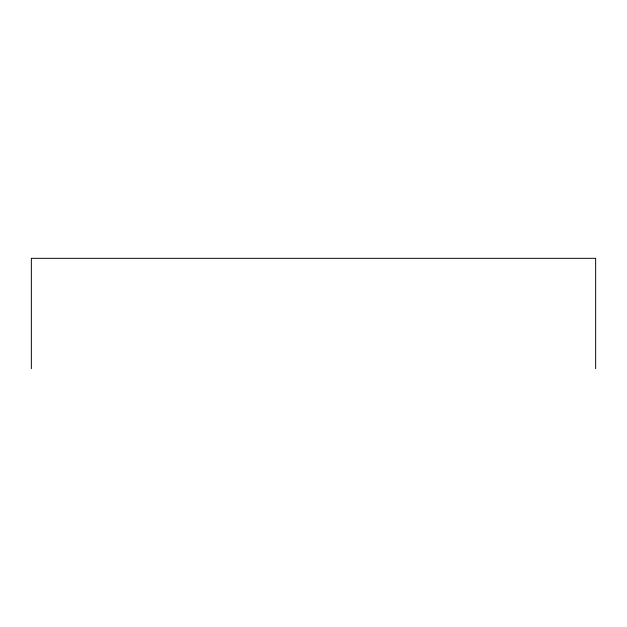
<?xml version="1.0" encoding="UTF-8"?>
<svg xmlns="http://www.w3.org/2000/svg" width="627" height="627" viewBox="0 0 627 627"><rect width="100%" height="100%" fill="white"/><g stroke="black" fill="none" stroke-linecap="round" stroke-linejoin="round"><path stroke-width="0.94" d="M595.65 368.676L595.65 258.324L31.35 258.324L31.35 368.676"/></g></svg>
